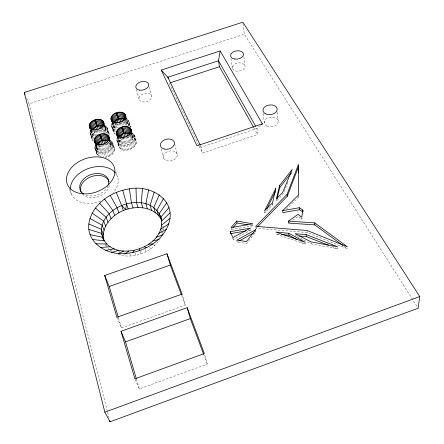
<?xml version="1.0" encoding="UTF-8"?>
<svg xmlns="http://www.w3.org/2000/svg" width="444" height="444" viewBox="0 0 444 444"><rect width="100%" height="100%" fill="white"/><g stroke="black" fill="none" stroke-linecap="round" stroke-linejoin="round"><path stroke-width="0.33" stroke-dasharray="2.22 1.67" d="M255.827 227.001L256.01 228.31L307.37 232.512L347.286 248.729L347.297 247.408M163.126 228.788L163.103 230.153L162.371 227.617M163.137 228.105L163.17 226.063M117.349 136.896C117.355 149.223 138.411 143.357 132.118 132.928M125.08 119.369L126.829 125.264L127.622 122.616L126.507 118.509M123.71 138.245C114.952 141.286 118.376 152.325 127.306 150.039C130.991 149.45 134.893 147.341 136.136 143.617C136.386 139.882 135.437 134.993 132.04 132.85L133.55 138.006L135.353 139.477L136.253 141.42M118.554 146.181L116.75 139.993L117.177 137.779L118.798 142.907M95.477 145.077C96.598 156.987 117.011 149.6 109.868 139.588M113.192 129.565L113.681 132.59L115.201 134.16L113.575 129.026L111.633 126.512L111.905 123.36L113.531 128.488L113.192 129.565L111.561 124.431M102.392 126.751L104.545 133.244C106.793 131.219 106.099 128.022 104.895 125.624M97.036 150.139L95.255 145.044L94.905 148.363L96.831 151.021L98.612 156.116C94.172 152.941 97.952 146.82 102.059 145.432M92.186 135.537L90.41 130.442L90.049 133.633L92.852 140.543C89.505 136.425 94.511 131.463 98.546 130.431M292.557 220.324L298.163 216.35L301.903 219.264L302.103 217.954M116.922 141.053C120.618 148.673 135.126 144.566 134.754 136.258M127.85 126.063C129.959 123.804 129.432 119.813 126.479 118.559M96.831 151.021L100.549 152.336L103.574 152.275L105.317 157.376C109.058 156.776 112.97 154.629 114.297 150.893C114.535 147.18 113.22 142.407 110.201 140.088L111.871 145.21L113.631 146.703M103.574 152.275C108.386 151.837 115.135 146.853 111.971 141.581M114.097 122.267L116.139 128.793C113.67 128.205 112.132 125.247 113.586 123.021M106.216 133.211C108.342 130.986 108.031 126.945 105.067 125.613L106.738 130.73L108.974 133.061L109.291 135.104L107.626 129.981M96.603 148.313L96.57 145.621M93.529 130.392L95.543 136.219C93.068 135.981 90.676 133.561 91.692 130.991M264.613 211.516L264.774 212.837L272.771 204.745L273.066 203.446M162.293 233.711L162.965 230.747M287.884 182.279L282.856 194.433L276.579 200.871L276.895 199.539M291.325 173.965L292.119 172.044M118.898 137.429L118.337 139.261L118.626 141.003M264.774 212.837L265.379 211.627M113.531 128.488C116.317 122.511 127.794 119.919 130.619 126.984L128.799 120.851M160.356 238.406C151.981 252.68 132.9 259.679 117.288 254.207M255.633 229.681L255.905 231.646L246.831 243.506L237.185 242.102L236.852 240.16M231.069 227.594L231.418 229.548L232.706 228.033M256.01 228.31L256.971 227.328M286.241 209.324L298.718 197.025L298.707 195.638M260.434 125.513L256.948 128.455L201.226 147.203L198.784 146.42M288.628 223.099L290.315 221.911M237.185 242.102L238.395 241.425M254.701 232.317L255.905 231.646M232.684 238.3L233.228 239.46L250.749 230.07L250.46 228.111M135.17 379.454L139.327 388.927L207.276 364.08L204.717 354.85M116.894 317.249L121.406 327.944L185.27 305.161L182.084 294.095M199.151 146.243L202.414 153.113L257.664 134.477L256.948 128.455L256.271 127.256M26.623 98.18L28.999 103.852L244.3 34.244L418.137 308.236M99.034 130.303L102.941 129.781L106.738 130.73M248.052 230.547L250.749 230.07M231.418 229.548L253.086 225.78L252.803 223.815M126.623 137.279L131.052 137.168L133.55 138.006M104.995 144.455L109.407 144.356L111.871 145.21M296.675 235.814L295.31 235.709L296.525 236.336M279.426 234.36L276.013 234.044L305.311 244.206L305.228 242.896M250.405 225.313L253.086 225.78M297.136 236.652L311.122 243.867L337.568 248.729L337.557 247.408M113.575 129.026L115.89 130.014M91.059 135.448L94.189 137.19M331.812 246.492L337.568 248.729M124.947 119.275L126.562 120.324L127.472 121.784M103.513 126.335L105.095 127.4L105.961 128.877M300.471 241.553L305.311 244.206M343.983 246.303L347.286 248.729M131.385 134.071L133.078 136.203M110.123 250.122L112.027 251.665L111.078 249.195M109.518 141.325L111.139 143.49M105.506 244.572L108.697 248.962M253.946 127.883L257.664 134.477M200.333 145.332L201.226 147.203L202.414 153.113M169.203 83.117L198.857 145.615M69.17 188.595L71.778 194.933M105.617 244.527L106.099 245.765M114.13 248.845L114.596 250.077M181.646 295.465L185.27 305.161M203.635 354.334L207.276 364.08M118.67 250.311L119.358 252.164M119.591 252.78L120.507 255.256M123.604 251.071L124.059 252.309M124.281 252.925L125.408 256.022M129.676 253.574L130.558 256.055M90.038 131.524L91.819 136.619M94.883 146.17L96.67 151.265M89.916 132.601L91.703 137.696M90.049 133.633L92.224 139.682M95.954 150.255L97.741 155.35M94.766 147.286L96.553 152.381M95.31 149.362L97.097 154.451M94.905 148.363L96.698 153.452M91.164 130.458L92.746 134.987M96.315 145.216L97.647 149.034M91.037 130.592L91.486 131.885M95.416 143.312L97.674 149.783M90.776 130.447L92.13 134.332M90.593 130.164L91.492 132.756M92.968 136.769L93.634 138.678M95.688 144.611L96.365 146.553M90.582 130.342L91.708 133.577M95.005 143.273L97.042 149.101M97.908 151.637L99.467 156.094M91.914 136.18L93.251 140.004M92.23 129.47L94.478 135.947M134.926 252.869L135.786 255.35M97.203 144.317L99.445 150.793M91.73 130.353L93.534 135.531M99.162 152.081L100.932 157.176M96.231 143.884L98.479 150.355M91.014 129.376L92.79 134.471M93.973 130.608L94.633 132.523M98.857 145.105L99.512 147.014M98.302 144.605L100.538 151.082M100.549 152.336L102.092 156.799M94.7 130.514L96.259 135.048M99.5 144.733L101.732 151.215M102.037 152.403L103.569 156.865M95.932 130.481L97.264 134.371M100.766 144.705L102.98 151.188M95.377 130.414L95.815 131.69M105.123 151.953L106.849 157.059M97.192 130.292L98.296 133.539M102.048 144.516L104.257 151.004M103.324 144.178L105.517 150.66M98.657 130.608L99.534 133.206M104.545 143.69L106.727 150.177M99.856 130.136L100.949 133.383M106.627 151.454L108.347 156.56M140.104 251.448L140.942 253.935M105.683 143.073L107.853 149.567M100.971 129.537L102.275 133.433M108.053 150.788L109.762 155.894M102.52 128.499L102.941 129.781M109.352 149.972L111.05 155.084M106.704 142.346L108.863 148.84M101.537 127.539L103.269 132.734M116.034 172.339L117.538 176.856M103.08 125.896L105.222 132.395M110.489 149.034L112.177 154.146M107.576 141.531L109.724 148.03M107.565 142.924L107.986 144.2M103.874 124.109L106.011 130.608M103.924 125.125L105.605 130.242M108.991 140.376L110.911 146.226M111.433 147.996L113.109 153.113M103.58 125.008L105.716 131.507M108.702 141.947L110.412 147.147M108.564 141.797L109.407 144.356M107.404 131.069L108.447 134.266M109.363 138.517L111.278 144.372M112.149 146.903L113.825 152.02M109.823 140.643L110.245 141.947M104.773 125.497L105.628 128.094M106.926 132.157L107.348 133.433M109.285 139.438L111.2 145.288M104.174 123.87L106.088 129.726M104.457 125.447L105.095 127.4M109.035 139.577L110.711 144.694M145.044 249.356L145.86 251.848M112.515 142.518L114.474 148.668M112.848 144.644L114.513 149.761M107.309 127.939L109.263 134.049M106.782 127.04L108.447 132.162M111.189 140.765L112.859 145.882M112.626 145.771L114.297 150.893M106.027 126.257L107.698 131.38M149.789 247.28L150.388 249.156M116.75 139.993L118.981 147.169M112.704 128.305L114.33 133.433M111.472 125.491L113.681 132.59M111.633 126.512L113.27 131.64M112.798 122.594L113.209 123.898M112.321 121.329L114.38 127.85M112.487 122.305L114.108 127.439M114.652 129.604L115.462 132.168M112.41 122.827L113.031 124.781M112.304 122.633L113.742 127.2M118.925 143.678L120.546 148.807M112.032 122.383L113.303 126.457M116.839 138.889L118.459 144.023M118.026 142.924L119.652 148.052M113.492 121.939L114.902 126.435M117.688 135.931L119.736 142.452M113.137 121.861L115.185 128.383M117.765 136.68L119.381 141.814M120.03 144.283L121.639 149.412M117.238 135.908L119.086 141.775M115.185 122.533L117.222 129.06M115.096 122.938L115.901 125.508M119.514 136.918L121.545 143.445M118.781 136.28L120.185 140.776M121.295 144.716L122.905 149.85M118.526 136.491L120.568 143.018M116.667 123.399L117.066 124.681M116.567 123.304L118.187 128.527M120.624 137.202L122.655 143.728M153.807 244.072L154.39 245.948M120.602 137.89L121.201 139.816M122.699 144.972L124.298 150.105M117.804 123.271L119.214 127.839M121.834 137.329L123.848 143.856M124.192 145.033L125.78 150.166M119.064 123.082L120.063 126.351M125.73 144.899L127.306 150.039M123.099 137.296L125.103 143.828M127.273 144.583L128.838 149.722M120.502 123.404L121.501 126.673M124.381 137.107L126.379 143.64M121.689 122.933L122.683 126.201M125.652 136.769L127.633 143.301M122.794 122.344L123.776 125.613M126.867 136.286L128.838 142.824M128.771 144.084L130.325 149.228M123.776 121.495L124.953 125.574M127.989 135.675L129.948 142.213M130.181 143.418L131.724 148.568M131.463 142.613L132.995 147.763M124.792 120.341L125.558 122.916M128.993 134.954L130.941 141.497M124.22 119.558L125.979 125.447M130.902 134.582L132.451 139.821M125.635 116.944L127.567 123.493M132.578 141.68L134.105 146.836M125.363 117.838L127.3 124.381M125.325 118.076L126.851 123.232M130.481 135.237L131.052 137.168M129.842 134.144L131.785 140.693M131.457 132.09L133.189 137.984M128.976 123.943L129.737 126.523M131.751 133.372L132.14 134.682M127.461 119.192L128.976 124.348M133.494 140.659L135.009 145.815M130.997 132.356L132.923 138.911M130.852 132.345L132.373 137.501M128.532 125.019L128.91 126.307M125.885 116.728L128 123.715M118.509 318.076L121.406 327.944M136.402 378.987L139.327 388.927M134.632 138.456L136.136 143.617M133.05 133.511L134.554 138.672M161.05 230.514L161.971 233.677M134.188 139.577L135.698 144.733M129.171 122.871L130.68 128.027M128.244 119.963L129.753 125.119M134.432 135.242L135.931 140.404M133.855 134.316L136.325 142.502M161.638 225.086L162.188 226.984M136.491 89.727L138.961 98.857M161.305 148.984L163.669 158.147M28.999 103.852L107.487 411.716M107.653 412.387L109.024 417.765M149.373 87.129L151.687 96.298A6.505 4.246 -14.3 0 1 142.657 101.909A6.505 4.246 -14.3 0 1 141.636 94.6A6.505 4.246 -14.3 0 1 151.687 96.298M174.659 143.756L177.306 154.934A7.06 5.012 -13.8 0 1 167.077 160.806A7.06 5.012 -13.8 0 1 166.667 152.053A7.06 5.012 -13.8 0 1 177.306 154.934M232.995 238.167L233.228 239.46M230.947 58.58L232.273 67.965M243.85 56.66L245.021 66.078A6.444 4.129 -8.7 0 1 235.986 71.062A6.444 4.129 -8.7 0 1 234.937 63.992A6.444 4.129 -8.7 0 1 245.021 66.078M243.012 23.538L244.3 34.244M263.298 113.464L264.319 122.944M272.555 202.753L272.771 204.745M276.44 199.539L276.579 200.871M277.422 112.143L278.199 120.984M298.623 195.682L298.718 197.025M301.82 217.932L301.903 219.264M307.292 231.185L307.37 232.512M311.055 242.552L311.122 243.867M107.936 186.108A14.979 10.628 -19.8 0 1 85.104 194.788M109.318 185.653A14.941 10.623 -19.9 0 1 98.13 196.753A14.941 10.623 -19.9 0 1 82.773 194.611M116.383 174.37A24.653 17.488 -19.8 0 1 112.776 193.284M100.66 201.26A24.653 17.488 -19.8 0 1 70.341 189.627M266.966 126.085A7.015 4.845 -6.5 0 0 278.188 122.255A7.015 4.845 -6.5 0 0 268.637 117.643A7.015 4.845 -6.5 0 0 266.966 126.085"/><path stroke-width="0.67" d="M170.035 218.254C172.616 196.748 147.758 184.982 129.376 188.85C110.911 191.542 91.625 204.407 88.833 224.004C86.636 243.645 108.247 255.611 125.602 253.441C145.36 252.031 166.683 239.027 170.035 218.254L161.638 225.086C158.275 253.446 102.464 263.88 101.354 229.287C104.362 201.865 153.902 189.999 161.838 220.252M161.638 225.086L161.716 220.99L160.928 217.077L168.97 207.564M142.496 188.706L141.281 202.747L142.857 207.836C150.705 208.913 158.874 213.231 161.844 220.957M122.738 190.215L126.479 203.846L125.741 209.651C113.042 213.775 100.233 226.573 103.996 240.887M419.752 296.57L418.137 308.236L110.057 421.8L104.851 412.171L24.248 92.507L242.851 22.2L419.752 296.57L104.851 412.171M302.869 210.051L302.991 212.054L299.528 209.712L282.884 212.632L282.695 210.639L299.389 207.709L302.869 210.051L301.776 217.266L298.024 214.352L288.461 221.118L288.628 223.099L314.813 224.886L342.885 245.499M220.196 50.955L262.421 123.832L196.958 145.832L161.233 70.091L220.196 50.955L218.504 60.75L219.436 66.717L253.607 127.278M131.158 129.654C132.251 136.902 118.848 140.665 116.322 133.638C116.1 126.018 130.697 123.121 131.735 131.618M148.64 189.938L145.876 203.707L147.419 208.797M125.541 115.235C126.49 122.233 113.509 125.868 111 119.125C110.872 112.077 124.287 108.963 125.93 116.544M109.019 136.985C109.979 144.206 96.548 148.168 94.117 140.987C94.023 133.694 107.72 130.364 109.44 138.284M89.233 125.413C90.149 118.898 103.702 116.2 103.874 124.109C102.459 130.148 90.115 132.806 89.233 125.413L90.587 129.293M279.581 185.548L276.373 198.873L282.673 192.424L292.235 169.375L279.581 185.548L279.77 187.557L277.056 198.873M154.284 192.013L150.083 205.3L151.598 210.389M257.453 226.84L287.229 196.365L298.562 166.528L298.473 165.174M288.461 221.118L314.724 222.888L347.302 246.742L307.259 230.525L255.738 226.351L287.063 194.361L298.429 164.496L298.579 195.01L282.695 210.639M159.279 194.894L153.796 207.498L155.289 212.587M266.894 208.602L275.391 191.653M163.47 198.507L156.899 210.24L158.375 215.329M132.773 252.475L134.066 250.388M106.482 134.332L108.625 140.837C104.512 139.261 99.317 140.953 96.975 144.7L94.727 138.223M166.739 202.764L159.302 213.459L160.761 218.548M279.77 187.557L291.125 173.021M236.68 221.018L231.069 227.594L252.803 223.815L236.68 221.018L237.007 222.977L233.139 227.528M128.544 127.04L130.475 133.589C126.69 132.157 122.067 133.466 119.475 136.547L117.444 130.02M122.999 112.732L124.947 119.275C121.229 117.921 116.733 119.186 114.163 122.167L112.121 115.645M100.361 119.503L102.508 126.002C98.984 125.241 95.06 126.512 92.691 129.237L90.448 122.76M161.716 220.99L170.085 212.776M261.427 124.67L262.421 123.832M125.602 253.441L128.793 251.099M160.678 229.254L168.787 223.848M239.599 240.753L253.491 232.995M158.858 233.366L166.367 229.387M118.554 253.396L123.604 251.071M156.221 237.301L162.826 234.704M136.208 378.321L125.502 341.869L190.298 318.62L187.163 307.659L121.001 331.296L134.893 378.826L204.351 353.529L187.163 307.659M104.69 275.496L109.23 286.502L170.296 265.079L166.972 253.752L104.69 275.496L116.894 317.249L182.084 294.095L166.972 253.752M170.507 82.689L219.436 66.717M142.857 207.836C137.102 207.165 131.235 207.825 125.741 209.651L121.639 205.494L116.278 192.402M111.86 252.359L118.67 250.311M152.83 240.937L158.258 239.627M105.728 250.361L114.13 248.845M230.17 231.718L250.46 228.111L232.878 237.518L230.17 231.718L230.403 233.017M230.519 233.666L246.032 230.908M100.344 247.48L110.129 246.72M148.796 244.156L152.792 244M95.86 243.812L106.776 244.017M306.121 234.587L295.155 233.733L311.022 241.891L337.551 246.747L306.121 234.587L306.243 236.569L328.616 245.255M299.406 236.03L306.243 236.569M288.8 233.278L275.802 232.073L305.189 242.235L288.8 233.278L288.972 235.248L296.842 239.56M281.474 234.549L288.972 235.248M92.396 239.483L104.168 240.815M237.007 222.977L247.724 224.847M90.049 234.637L102.37 237.218L103.097 239.077M88.856 229.426L101.432 233.333L103.363 238.3M144.228 246.858L146.587 247.674M88.833 224.004L101.354 229.287L103.28 234.26M89.96 218.526L102.137 225.18L104.051 230.17M92.191 213.148L103.746 221.145L105.639 226.14M95.432 208.014L106.127 217.277L107.992 222.289M161.233 70.091L167.876 77.239L200.033 144.705M99.595 203.263L109.202 213.692L111.039 218.714M104.551 199.006L112.881 210.484L114.685 215.512M255.589 126.057L218.504 60.75L167.876 77.239L168.176 78.549M110.162 195.36L117.066 207.725L118.831 212.765M121.001 331.296L125.502 341.869M24.248 92.507L25.042 94.4M170.296 265.079L181.407 294.816M190.298 318.62L203.635 354.334M139.266 248.956L139.843 250.533M89.233 126.285L89.91 128.227M94.106 140.076L95.238 143.312M89.449 127.106L89.904 128.399M94.117 140.987L94.794 142.924M96.931 143.523L97.375 144.799M89.849 123.626L92.097 130.098M89.438 124.514L91.236 129.698M94.311 139.15L96.115 144.328M93.096 128.061L93.751 129.97M97.974 142.552L98.857 145.105M95.338 137.324L97.58 143.801M97.07 135.72L99.295 142.202M91.231 121.95L93.456 128.427M96.126 136.486L98.357 142.962M93.212 120.574L95.421 127.056M98.146 135.059L100.355 141.547M121.639 205.494L123.365 210.545M94.289 127.228L95.16 129.776M92.158 121.212L94.378 127.694M99.19 141.692L100.283 144.883M96.559 126.529L94.361 120.047L97.158 126.312L95.577 119.647L97.763 126.135M101.515 141.003L99.317 134.515L102.126 140.781L100.555 134.11L102.742 140.598M95.61 126.518L96.698 129.709M100.538 140.964L101.843 144.794M97.031 125.963L98.113 129.154M101.987 140.393L103.28 144.222M96.814 119.386L98.995 125.88M103.491 139.988L104.778 143.817M98.507 125.569L99.578 128.76M105.012 139.76L106.077 142.957M98.052 119.275L101.066 128.544M101.82 133.844L103.996 140.337M104.301 133.783L106.46 140.282M101.46 125.308L102.098 127.223M99.245 119.314L101.404 125.813M103.086 133.733L105.25 140.232M126.479 203.846L128.166 208.908M105.45 133.983L107.592 140.482M106.715 140.365L107.143 141.647M107.381 134.826L109.091 140.027M102.248 120.307L103.746 124.858M101.376 119.836L103.302 125.685M108.669 136.169L109.518 138.772M108.12 135.442L109.396 139.344M103.496 121.595L104.135 123.543M102.964 120.896L104.029 124.148M133.1 207.892L131.452 202.825L129.376 188.85M138.04 207.531L136.43 202.453L136.019 188.339M111.155 117.383L112.593 121.945M110.972 118.265L111.999 121.523M111 119.125L111.827 121.734M116.467 131.824L117.899 136.386M111.538 116.5L113.387 122.366M116.284 132.739L117.31 136.003M116.322 133.638L117.144 136.247M112.876 114.841L114.913 121.362M114.696 121.656L115.096 122.938M116.855 130.908L118.692 136.774M113.792 114.108L116.467 122.755M118.209 129.187L120.235 135.714M119.802 135.32L120.402 137.246M116.983 119.486L117.971 122.699M114.83 113.475L116.844 120.002M119.136 128.433L121.983 137.679M117.971 119.48L115.967 112.954L118.565 119.27L117.177 112.56L119.164 119.092M122.328 133.749L123.51 137.601M120.196 127.778L122.2 134.31M123.765 133.178L124.942 137.035M123.349 133.772L121.356 127.239L123.954 133.555L122.588 126.829L124.57 133.367M118.393 118.931L119.569 122.788M118.415 112.299L120.396 118.837M119.858 118.542L121.034 122.4M119.647 112.188L121.617 118.726M121.351 118.32L122.316 121.534M123.848 126.568L125.824 133.106M125.264 132.773L126.429 136.635M122.816 118.276L123.587 120.851M120.851 112.221L122.81 118.764M125.114 126.457L127.073 133M126.978 133.194L127.75 135.77M128.471 133.156L129.049 135.087M126.34 126.501L128.288 133.045M121.978 112.41L123.926 118.948M124.631 113.775L125.791 117.704M123.893 113.192L125.447 118.431M129.715 132.662L130.286 134.593M127.495 126.695L129.437 133.244M130.214 128.133L131.369 132.062M129.459 127.522L131.002 132.762M125.186 114.463L125.957 117.083M109.23 286.502L118.315 317.421M130.786 128.849L131.707 131.835M109.712 420.457L110.057 421.8M287.063 194.361L287.229 196.365M299.389 207.709L299.528 209.712M314.724 222.888L314.813 224.886M298.562 166.528L298.59 172.766M83.428 193.873A14.979 10.628 -19.8 0 1 90.676 174.72A14.979 10.628 -19.8 0 1 108.375 184.937M81.135 192.291A14.941 10.623 -19.9 0 1 91.026 176.74A14.941 10.623 -19.9 0 1 109.052 181.713M70.33 189.066A24.653 17.488 -19.8 0 1 88.467 168.476A24.653 17.488 -19.8 0 1 115.434 173.005M275.796 188.439L272.555 202.753L264.53 210.856L275.796 188.439M255.633 229.681L246.525 241.558L236.852 240.16L255.633 229.681M83.738 193.867A25.008 17.516 -19.7 0 0 114.313 167.177A25.008 17.516 -19.7 0 0 74.037 165.124A25.008 17.516 -19.7 0 0 83.738 193.867M139.527 90.154A6.605 4.24 -14.3 0 0 148.712 84.51A6.605 4.24 -14.3 0 0 138.517 82.85A6.605 4.24 -14.3 0 0 139.527 90.154M164.086 149.018A7.182 5.017 -13.8 0 0 174.503 143.101A7.182 5.017 -13.8 0 0 163.697 140.254A7.182 5.017 -13.8 0 0 164.086 149.018M234.338 58.98A6.543 4.118 -8.8 0 0 243.517 53.968A6.543 4.118 -8.8 0 0 233.289 51.92A6.543 4.118 -8.8 0 0 234.338 58.98M265.695 113.892A7.132 4.851 -6.7 0 0 277.106 110.018A7.132 4.851 -6.7 0 0 267.405 105.439A7.132 4.851 -6.7 0 0 265.695 113.892"/></g></svg>
